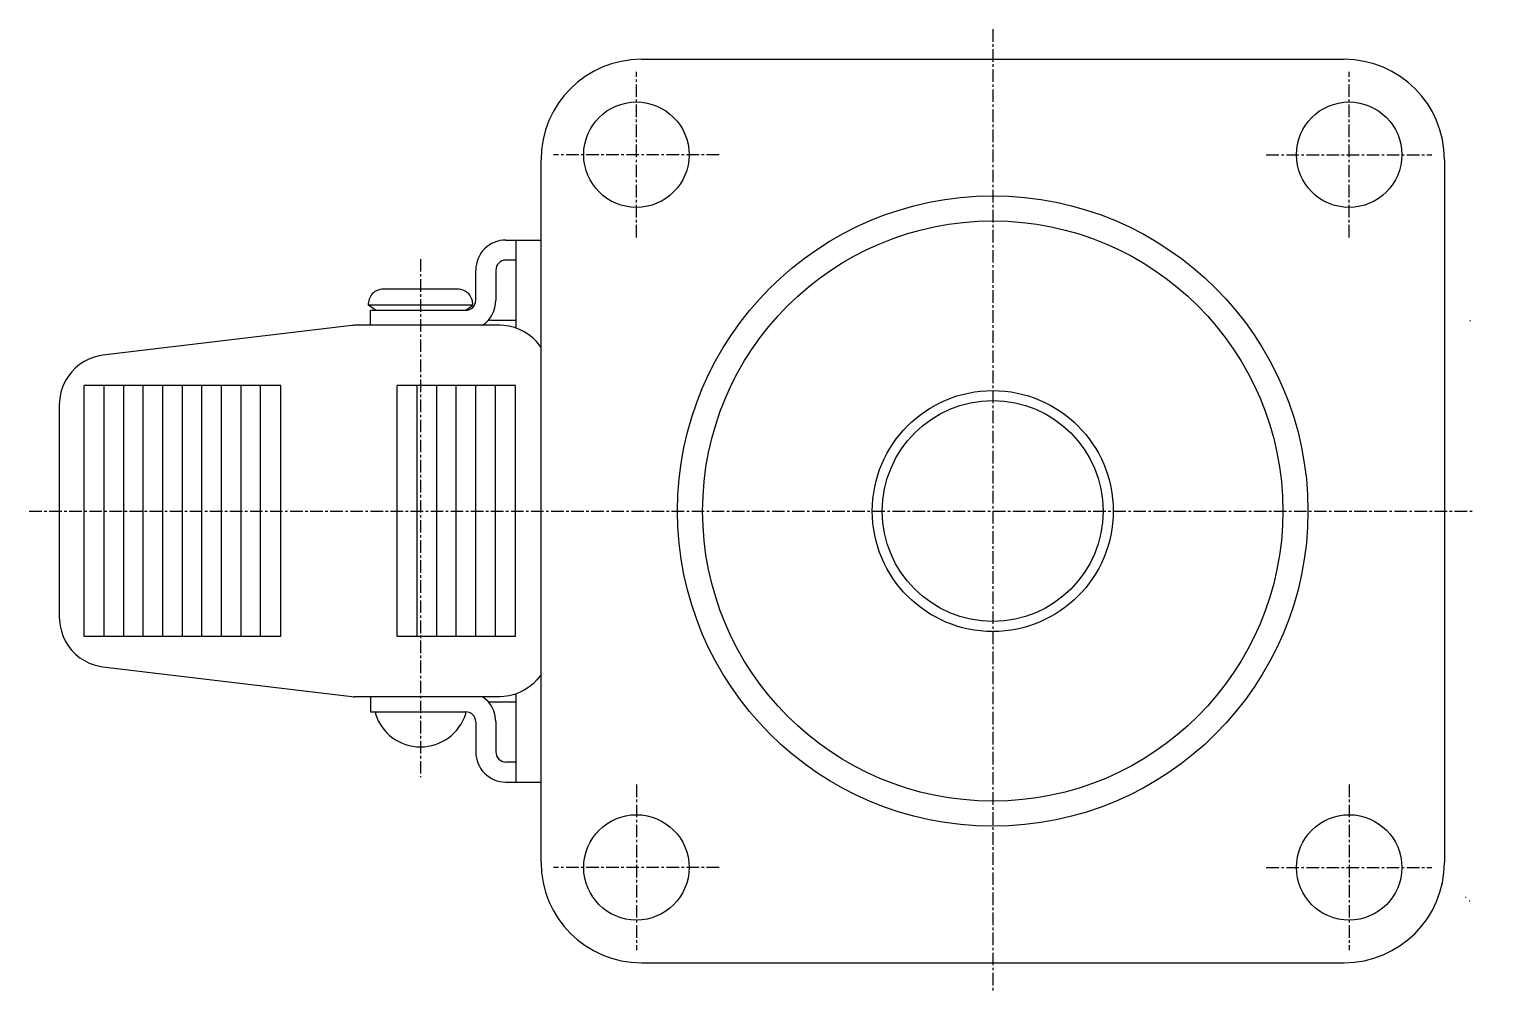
# Model space of a CAD drawing. Extents: x -2859 to -2594, y -90 to 307.
# Drawn here: x -2739.7 to -2594.4, y 211.2 to 307.2 of the extents above; entities that cross this region are included whole.
import ezdxf

# ---------------------------------------------------------------- set-up
doc = ezdxf.new("R2010")
doc.units = 0
doc.linetypes.add('CENTER', pattern=[2, 1.25, -0.25, 0.25, -0.25])
doc.layers.get('0').update_dxf_attribs({"linetype": 'CONTINUOUS'})
doc.layers.add('CENTER', color=1, linetype='CENTER')

msp = doc.modelspace()

# ---------------------------------------------------------------- linework, layer by layer
at = {"color": 7, "linetype": 'CONTINUOUS'}
for p, q in [((-2678.66, 304.24), (-2608.66, 304.24)), ((-2688.66, 224.24), (-2688.66, 294.24)), ((-2598.66, 294.24), (-2598.66, 224.24)), ((-2692.16, 286.24), (-2688.66, 286.24)), ((-2691.16, 286.24), (-2691.16, 277.47)), ((-2695.16, 280.24), (-2695.16, 283.24)), ((-2693.16, 283.24), (-2693.16, 280.24)), ((-2691.16, 284.24), (-2692.16, 284.24)), ((-2696.96, 281.34), (-2704.37, 281.34)), ((-2695.46, 279.74), (-2705.86, 279.74)), ((-2705.16, 279.24), (-2705.86, 279.74)), ((-2705.66, 277.74), (-2705.66, 279.24)), ((-2705.66, 279.24), (-2696.16, 279.24)), ((-2696.16, 279.24), (-2695.46, 279.74)), ((-2707.49, 277.73), (-2732.3, 274.76)), ((-2692.74, 277.74), (-2707.25, 277.74)), ((-2693.59, 278.24), (-2691.16, 278.24)), ((-2734.18, 246.74), (-2734.18, 271.74)), ((-2714.58, 271.74), (-2734.18, 271.74)), ((-2732.18, 246.74), (-2732.18, 271.74)), ((-2730.23, 246.74), (-2730.23, 271.74)), ((-2728.28, 246.74), (-2728.28, 271.74)), ((-2726.33, 246.74), (-2726.33, 271.74)), ((-2724.39, 246.74), (-2724.39, 271.74)), ((-2722.44, 246.74), (-2722.44, 271.74)), ((-2720.49, 246.74), (-2720.49, 271.74)), ((-2718.54, 246.74), (-2718.54, 271.74)), ((-2716.59, 246.74), (-2716.59, 271.74)), ((-2714.58, 246.74), (-2714.58, 271.74)), ((-2702.99, 246.74), (-2702.99, 271.74)), ((-2691.19, 271.74), (-2702.99, 271.74)), ((-2701, 246.74), (-2701, 271.74)), ((-2699.05, 246.74), (-2699.05, 271.74)), ((-2697.1, 246.74), (-2697.1, 271.74)), ((-2695.15, 246.74), (-2695.15, 271.74)), ((-2693.2, 246.74), (-2693.2, 271.74)), ((-2691.19, 246.74), (-2691.19, 271.74)), ((-2736.65, 269.79), (-2736.65, 248.69)), ((-2714.58, 246.74), (-2734.18, 246.74)), ((-2691.19, 246.74), (-2702.99, 246.74)), ((-2732.3, 243.73), (-2707.49, 240.76)), ((-2692.74, 240.74), (-2707.25, 240.74)), ((-2705.66, 240.74), (-2705.66, 239.24)), ((-2693.59, 240.24), (-2691.16, 240.24)), ((-2691.16, 241.02), (-2691.16, 232.24)), ((-2705.66, 239.24), (-2696.16, 239.24)), ((-2705.16, 239.24), (-2705.16, 239.04)), ((-2696.16, 239.04), (-2696.16, 239.24)), ((-2695.16, 238.24), (-2695.16, 235.24)), ((-2693.16, 238.24), (-2693.16, 235.24)), ((-2691.16, 234.24), (-2692.16, 234.24)), ((-2692.16, 232.24), (-2688.66, 232.24)), ((-2678.66, 214.24), (-2608.66, 214.24))]:
    msp.add_line(p, q, dxfattribs=at)
at = {"color": 7, "linetype": 'CONTINUOUS', "flags": 128}
for points in [[(-2688.66, 275.53), (-2688.74, 275.65), (-2689.07, 276.08), (-2689.45, 276.46), (-2689.87, 276.81), (-2690.33, 277.1), (-2690.81, 277.34), (-2691.31, 277.53), (-2691.84, 277.66), (-2692.37, 277.73), (-2692.74, 277.74)], [(-2732.3, 274.76), (-2732.67, 274.7), (-2733.19, 274.57), (-2733.69, 274.38), (-2734.17, 274.14), (-2734.62, 273.84), (-2735.03, 273.5), (-2735.41, 273.11), (-2735.74, 272.69), (-2736.03, 272.23), (-2736.26, 271.74), (-2736.45, 271.22), (-2736.57, 270.69), (-2736.64, 270.15), (-2736.65, 269.79)], [(-2736.65, 248.69), (-2736.64, 248.33), (-2736.57, 247.79), (-2736.44, 247.26), (-2736.26, 246.74), (-2736.02, 246.25), (-2735.73, 245.79), (-2735.4, 245.36), (-2735.02, 244.98), (-2734.6, 244.63), (-2734.14, 244.34), (-2733.66, 244.1), (-2733.16, 243.91), (-2732.63, 243.78), (-2732.3, 243.73)], [(-2688.66, 242.96), (-2688.74, 242.84), (-2689.07, 242.41), (-2689.45, 242.02), (-2689.87, 241.68), (-2690.33, 241.39), (-2690.81, 241.15), (-2691.31, 240.96), (-2691.84, 240.83), (-2692.37, 240.76), (-2692.74, 240.74)]]:
    msp.add_lwpolyline(points, dxfattribs=at)
at = {"color": 7, "linetype": 'CONTINUOUS'}
for centre, radius in [((-2679.16, 294.74), 5.25), ((-2608.16, 294.74), 5.25), ((-2643.66, 259.24), 31.4), ((-2643.66, 259.24), 28.9), ((-2643.66, 259.24), 12), ((-2643.66, 259.24), 11), ((-2679.16, 223.74), 5.25), ((-2608.16, 223.74), 5.25)]:
    msp.add_circle(centre, radius, dxfattribs=at)
for centre, radius, start, end in [((-2678.66, 294.24), 10, 90, 180), ((-2608.66, 294.24), 10, 0, 90), ((-2692.16, 283.24), 3, 90, 180), ((-2692.16, 283.24), 1, 90, 180), ((-2704.37, 279.84), 1.5, 90, 184.1109), ((-2696.96, 279.84), 1.5, 355.8891, 90), ((-2696.16, 280.24), 1, 270, 0), ((-2696.16, 280.24), 3, 303.5573, 0), ((-2707.25, 275.74), 2, 90, 96.8265), ((-2693.59, 274.24), 4, 90, 95.06), ((-2707.25, 242.74), 2, 263.1735, 270), ((-2696.16, 238.24), 3, 0, 56.4427), ((-2693.59, 244.24), 4, 264.94, 270), ((-2700.66, 240.46), 4.72, 197.4923, 342.5077), ((-2696.16, 238.24), 1, 0, 90), ((-2692.16, 235.24), 3, 180, 270), ((-2692.16, 235.24), 1, 180, 270), ((-2678.66, 224.24), 10, 180, 270), ((-2608.66, 224.24), 10, 270, 0)]:
    msp.add_arc(centre, radius, start, end, dxfattribs=at)
at = {"layer": 'CENTER', "color": 1, "linetype": 'CENTER'}
for p, q in [((-2643.66, 307.24), (-2643.66, 211.24)), ((-2679.16, 286.49), (-2679.16, 302.99)), ((-2608.16, 286.49), (-2608.16, 302.99)), ((-2670.91, 294.74), (-2687.41, 294.74)), ((-2616.41, 294.74), (-2599.91, 294.74)), ((-2594.44, 288.27), (-2594.44, 288.27)), ((-2700.66, 284.34), (-2700.66, 232.74)), ((-2596.06, 278.19), (-2596.12, 278.2)), ((-2739.65, 259.24), (-2595.66, 259.24)), ((-2679.16, 231.99), (-2679.16, 215.49)), ((-2608.16, 231.99), (-2608.16, 215.49)), ((-2670.91, 223.74), (-2687.41, 223.74)), ((-2616.41, 223.74), (-2599.91, 223.74)), ((-2596.51, 220.73), (-2596.57, 220.74)), ((-2596.15, 220.39), (-2596.21, 220.39))]:
    msp.add_line(p, q, dxfattribs=at)

doc.saveas('drawing.dxf')
